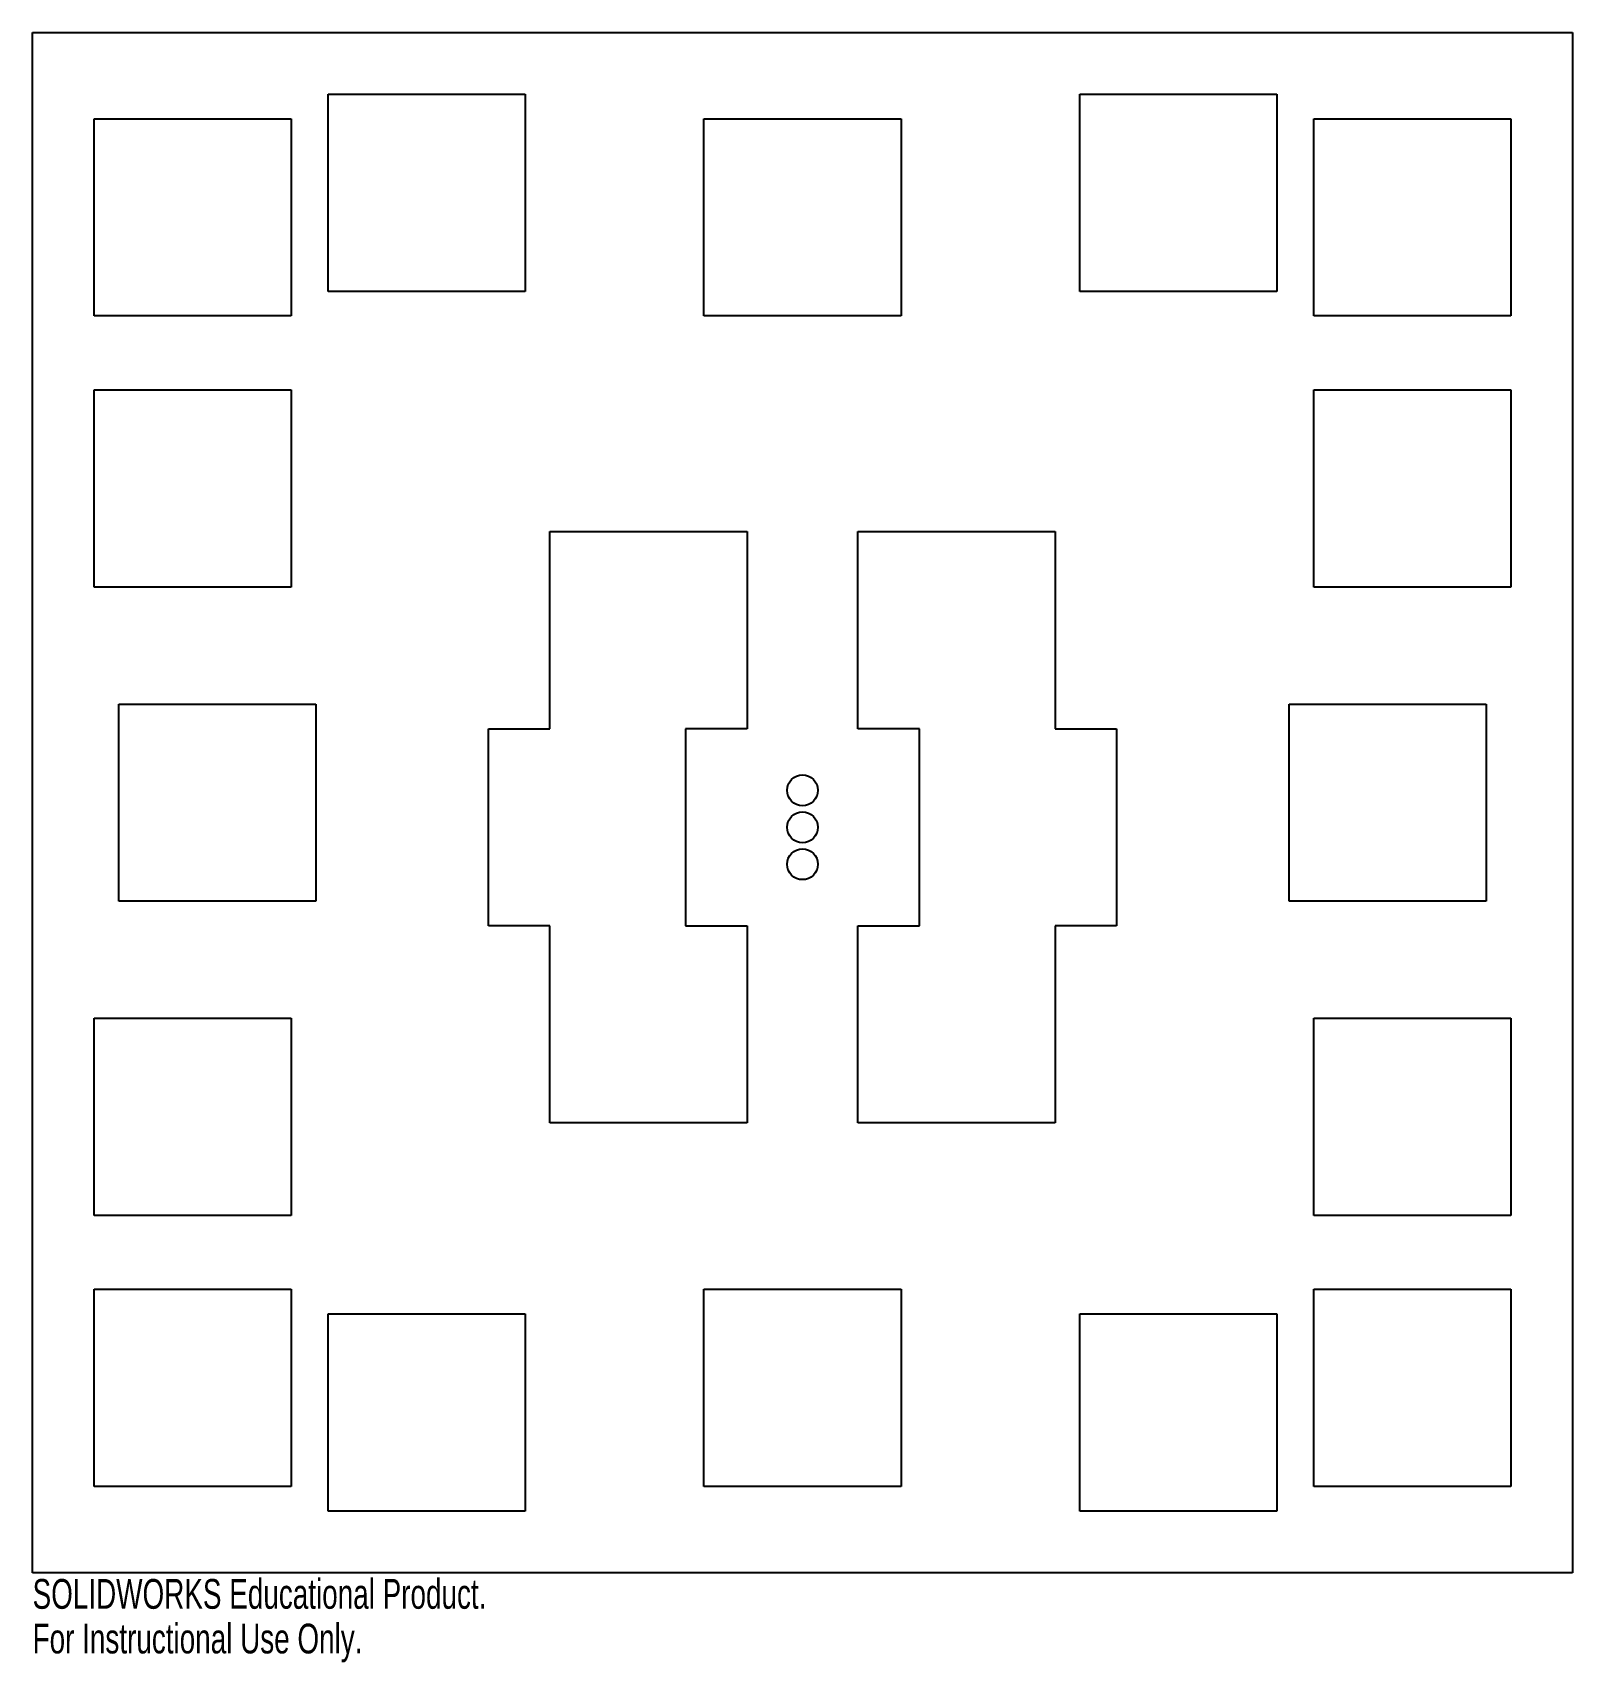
# Model space of a CAD drawing. Header units: millimetres. Extents: x -125 to 125, y -140 to 125.
import ezdxf

# ---------------------------------------------------------------- set-up
doc = ezdxf.new("R2010")
doc.units = ezdxf.units.MM
doc.styles.add('SLDTEXTSTYLE0', font='TXT', dxfattribs={"width": 0.7})

msp = doc.modelspace()

# ---------------------------------------------------------------- linework, layer by layer
at = {"color": 7, "linetype": 'Continuous', "lineweight": 25}
for p, q in [((-125, 125), (125, 125)), ((-125, -125), (-125, 125)), ((125, 125), (125, -125)), ((-77, 83), (-77, 115)), ((-77, 115), (-45, 115)), ((-45, 115), (-45, 83)), ((45, 115), (77, 115)), ((45, 83), (45, 115)), ((77, 115), (77, 83)), ((-115, 79), (-115, 111)), ((-115, 111), (-83, 111)), ((-83, 111), (-83, 79)), ((-16, 111), (16, 111)), ((-16, 79), (-16, 111)), ((16, 111), (16, 79)), ((83, 111), (115, 111)), ((83, 79), (83, 111)), ((115, 111), (115, 79)), ((-45, 83), (-77, 83)), ((77, 83), (45, 83)), ((-83, 79), (-115, 79)), ((16, 79), (-16, 79)), ((115, 79), (83, 79)), ((-115, 35), (-115, 67)), ((-115, 67), (-83, 67)), ((-83, 67), (-83, 35)), ((83, 67), (115, 67)), ((83, 35), (83, 67)), ((115, 67), (115, 35)), ((-41, 44), (-9, 44)), ((-41, 12), (-41, 44)), ((-9, 44), (-9, 12)), ((9, 44), (41, 44)), ((9, 12), (9, 44)), ((41, 44), (41, 12)), ((-83, 35), (-115, 35)), ((115, 35), (83, 35)), ((-111, 16), (-79, 16)), ((-111, -16), (-111, 16)), ((-79, 16), (-79, -16)), ((79, 16), (111, 16)), ((79, -16), (79, 16)), ((111, 16), (111, -16)), ((-51, 12), (-41, 12)), ((-51, -20), (-51, 12)), ((-19, 12), (-19, -20)), ((-9, 12), (-19, 12)), ((19, 12), (9, 12)), ((19, -20), (19, 12)), ((41, 12), (51, 12)), ((51, 12), (51, -20)), ((-79, -16), (-111, -16)), ((111, -16), (79, -16)), ((-41, -20), (-51, -20)), ((-41, -52), (-41, -20)), ((-19, -20), (-9, -20)), ((-9, -20), (-9, -52)), ((9, -20), (19, -20)), ((9, -52), (9, -20)), ((41, -20), (41, -52)), ((51, -20), (41, -20)), ((-115, -35), (-83, -35)), ((-115, -67), (-115, -35)), ((-83, -35), (-83, -67)), ((83, -35), (115, -35)), ((83, -67), (83, -35)), ((115, -35), (115, -67)), ((-9, -52), (-41, -52)), ((41, -52), (9, -52)), ((-83, -67), (-115, -67)), ((115, -67), (83, -67)), ((-115, -79), (-83, -79)), ((-115, -111), (-115, -79)), ((-83, -79), (-83, -111)), ((-16, -79), (16, -79)), ((-16, -111), (-16, -79)), ((16, -79), (16, -111)), ((83, -79), (115, -79)), ((83, -111), (83, -79)), ((115, -79), (115, -111)), ((-77, -83), (-45, -83)), ((-77, -115), (-77, -83)), ((-45, -83), (-45, -115)), ((45, -83), (77, -83)), ((45, -115), (45, -83)), ((77, -83), (77, -115)), ((-83, -111), (-115, -111)), ((16, -111), (-16, -111)), ((115, -111), (83, -111)), ((-45, -115), (-77, -115)), ((77, -115), (45, -115)), ((125, -125), (-125, -125))]:
    msp.add_line(p, q, dxfattribs=at)
for centre in [(0, 2), (0, -4), (0, -10)]:
    msp.add_circle(centre, 2.5, dxfattribs=at)

# ---------------------------------------------------------------- texts
at = {"color": 7, "linetype": 'Continuous', "char_height": 4.8336, "attachment_point": 1, "style": 'SLDTEXTSTYLE0'}
for s, insert in [('SOLIDWORKS Educational Product.', (-125, -126.02)), ('For Instructional Use Only.', (-125, -133.27))]:
    msp.add_mtext(s, dxfattribs=dict(at, insert=insert))

doc.saveas('drawing.dxf')
